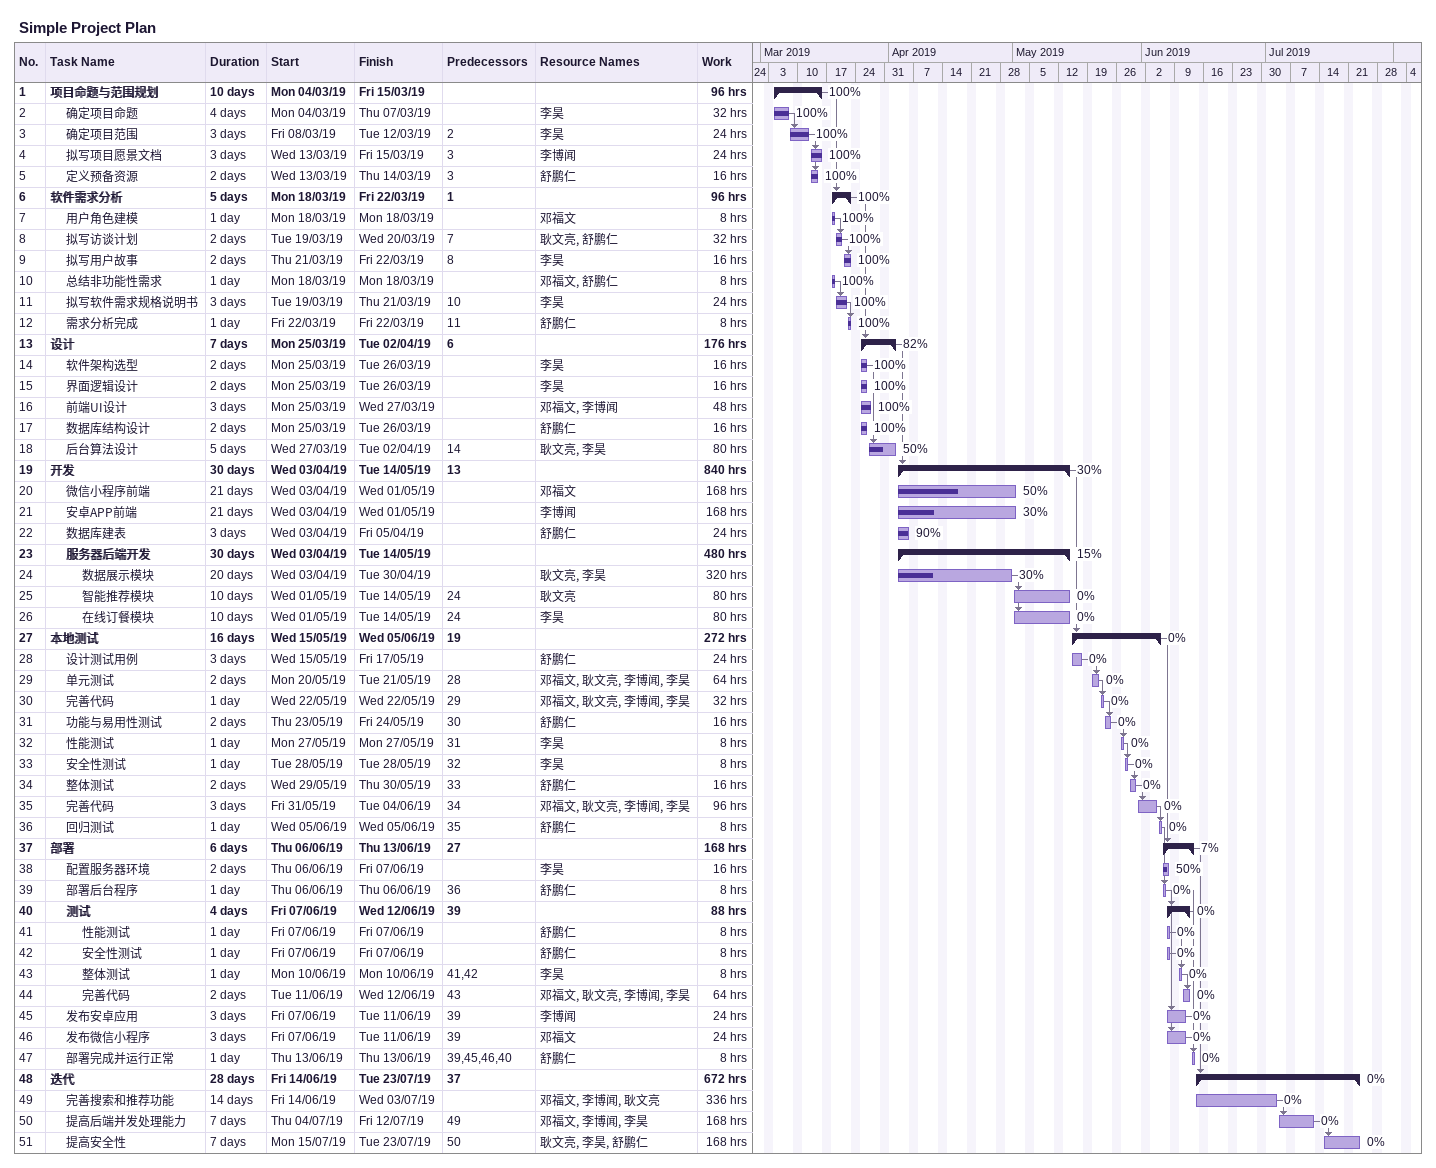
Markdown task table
Simple Project Plan

| ID | Level | Task | Duration | Start | Finish | Predecessors | Resources | % complete | Work (h) |
|---|---|---|---|---|---|---|---|---|---|
| 1 | 1 | **项目命题与范围规划** | 10d | 2019-03-04 | 2019-03-15 |  |  | 100 | 96 |
| 2 | 2 | 确定项目命题 | 4d | 2019-03-04 | 2019-03-07 |  | 李昊 | 100 | 32 |
| 3 | 2 | 确定项目范围 | 3d | 2019-03-08 | 2019-03-12 | 2 | 李昊 | 100 | 24 |
| 4 | 2 | 拟写项目愿景文档 | 3d | 2019-03-13 | 2019-03-15 | 3 | 李博闻 | 100 | 24 |
| 5 | 2 | 定义预备资源 | 2d | 2019-03-13 | 2019-03-14 | 3 | 舒鹏仁 | 100 | 16 |
| 6 | 1 | **软件需求分析** | 5d | 2019-03-18 | 2019-03-22 | 1 |  | 100 | 96 |
| 7 | 2 | 用户角色建模 | 1d | 2019-03-18 | 2019-03-18 |  | 邓福文 | 100 | 8 |
| 8 | 2 | 拟写访谈计划 | 2d | 2019-03-19 | 2019-03-20 | 7 | 耿文亮, 舒鹏仁 | 100 | 32 |
| 9 | 2 | 拟写用户故事 | 2d | 2019-03-21 | 2019-03-22 | 8 | 李昊 | 100 | 16 |
| 10 | 2 | 总结非功能性需求 | 1d | 2019-03-18 | 2019-03-18 |  | 邓福文, 舒鹏仁 | 100 | 8 |
| 11 | 2 | 拟写软件需求规格说明书 | 3d | 2019-03-19 | 2019-03-21 | 10 | 李昊 | 100 | 24 |
| 12 | 2 | 需求分析完成 | 1d | 2019-03-22 | 2019-03-22 | 11 | 舒鹏仁 | 100 | 8 |
| 13 | 1 | **设计** | 7d | 2019-03-25 | 2019-04-02 | 6 |  | 82 | 176 |
| 14 | 2 | 软件架构选型 | 2d | 2019-03-25 | 2019-03-26 |  | 李昊 | 100 | 16 |
| 15 | 2 | 界面逻辑设计 | 2d | 2019-03-25 | 2019-03-26 |  | 李昊 | 100 | 16 |
| 16 | 2 | 前端UI设计 | 3d | 2019-03-25 | 2019-03-27 |  | 邓福文, 李博闻 | 100 | 48 |
| 17 | 2 | 数据库结构设计 | 2d | 2019-03-25 | 2019-03-26 |  | 舒鹏仁 | 100 | 16 |
| 18 | 2 | 后台算法设计 | 5d | 2019-03-27 | 2019-04-02 | 14 | 耿文亮, 李昊 | 50 | 80 |
| 19 | 1 | **开发** | 30d | 2019-04-03 | 2019-05-14 | 13 |  | 30 | 840 |
| 20 | 2 | 微信小程序前端 | 21d | 2019-04-03 | 2019-05-01 |  | 邓福文 | 50 | 168 |
| 21 | 2 | 安卓APP前端 | 21d | 2019-04-03 | 2019-05-01 |  | 李博闻 | 30 | 168 |
| 22 | 2 | 数据库建表 | 3d | 2019-04-03 | 2019-04-05 |  | 舒鹏仁 | 90 | 24 |
| 23 | 2 | **服务器后端开发** | 30d | 2019-04-03 | 2019-05-14 |  |  | 15 | 480 |
| 24 | 3 | 数据展示模块 | 20d | 2019-04-03 | 2019-04-30 |  | 耿文亮, 李昊 | 30 | 320 |
| 25 | 3 | 智能推荐模块 | 10d | 2019-05-01 | 2019-05-14 | 24 | 耿文亮 | 0 | 80 |
| 26 | 3 | 在线订餐模块 | 10d | 2019-05-01 | 2019-05-14 | 24 | 李昊 | 0 | 80 |
| 27 | 1 | **本地测试** | 16d | 2019-05-15 | 2019-06-05 | 19 |  | 0 | 272 |
| 28 | 2 | 设计测试用例 | 3d | 2019-05-15 | 2019-05-17 |  | 舒鹏仁 | 0 | 24 |
| 29 | 2 | 单元测试 | 2d | 2019-05-20 | 2019-05-21 | 28 | 邓福文, 耿文亮, 李博闻, 李昊 | 0 | 64 |
| 30 | 2 | 完善代码 | 1d | 2019-05-22 | 2019-05-22 | 29 | 邓福文, 耿文亮, 李博闻, 李昊 | 0 | 32 |
| 31 | 2 | 功能与易用性测试 | 2d | 2019-05-23 | 2019-05-24 | 30 | 舒鹏仁 | 0 | 16 |
| 32 | 2 | 性能测试 | 1d | 2019-05-27 | 2019-05-27 | 31 | 李昊 | 0 | 8 |
| 33 | 2 | 安全性测试 | 1d | 2019-05-28 | 2019-05-28 | 32 | 李昊 | 0 | 8 |
| 34 | 2 | 整体测试 | 2d | 2019-05-29 | 2019-05-30 | 33 | 舒鹏仁 | 0 | 16 |
| 35 | 2 | 完善代码 | 3d | 2019-05-31 | 2019-06-04 | 34 | 邓福文, 耿文亮, 李博闻, 李昊 | 0 | 96 |
| 36 | 2 | 回归测试 | 1d | 2019-06-05 | 2019-06-05 | 35 | 舒鹏仁 | 0 | 8 |
| 37 | 1 | **部署** | 6d | 2019-06-06 | 2019-06-13 | 27 |  | 7 | 168 |
| 38 | 2 | 配置服务器环境 | 2d | 2019-06-06 | 2019-06-07 |  | 李昊 | 50 | 16 |
| 39 | 2 | 部署后台程序 | 1d | 2019-06-06 | 2019-06-06 | 36 | 舒鹏仁 | 0 | 8 |
| 40 | 2 | **测试** | 4d | 2019-06-07 | 2019-06-12 | 39 |  | 0 | 88 |
| 41 | 3 | 性能测试 | 1d | 2019-06-07 | 2019-06-07 |  | 舒鹏仁 | 0 | 8 |
| 42 | 3 | 安全性测试 | 1d | 2019-06-07 | 2019-06-07 |  | 舒鹏仁 | 0 | 8 |
| 43 | 3 | 整体测试 | 1d | 2019-06-10 | 2019-06-10 | 41, 42 | 李昊 | 0 | 8 |
| 44 | 3 | 完善代码 | 2d | 2019-06-11 | 2019-06-12 | 43 | 邓福文, 耿文亮, 李博闻, 李昊 | 0 | 64 |
| 45 | 2 | 发布安卓应用 | 3d | 2019-06-07 | 2019-06-11 | 39 | 李博闻 | 0 | 24 |
| 46 | 2 | 发布微信小程序 | 3d | 2019-06-07 | 2019-06-11 | 39 | 邓福文 | 0 | 24 |
| 47 | 2 | 部署完成并运行正常 | 1d | 2019-06-13 | 2019-06-13 | 39, 45, 46, 40 | 舒鹏仁 | 0 | 8 |
| 48 | 1 | **迭代** | 28d | 2019-06-14 | 2019-07-23 | 37 |  | 0 | 672 |
| 49 | 2 | 完善搜索和推荐功能 | 14d | 2019-06-14 | 2019-07-03 |  | 邓福文, 李博闻, 耿文亮 | 0 | 336 |
| 50 | 2 | 提高后端并发处理能力 | 7d | 2019-07-04 | 2019-07-12 | 49 | 邓福文, 李博闻, 李昊 | 0 | 168 |
| 51 | 2 | 提高安全性 | 7d | 2019-07-15 | 2019-07-23 | 50 | 耿文亮, 李昊, 舒鹏仁 | 0 | 168 |
